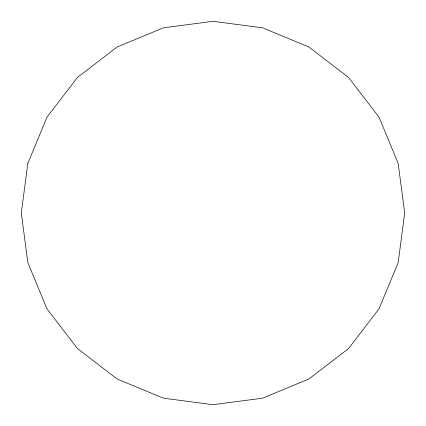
<?xml version="1.0" encoding="UTF-8"?>
<svg xmlns="http://www.w3.org/2000/svg" width="426" height="426" viewBox="0 0 426 426"><rect width="100%" height="100%" fill="white"/><g stroke="black" fill="none" stroke-linecap="round" stroke-linejoin="round"><path stroke-width="0.64" d="M27.834 163.387L21.3 213L27.834 262.613L46.982 308.85L77.447 348.553L117.15 379.018L163.387 398.166L213 404.7L262.613 398.166L308.85 379.018L348.553 348.553L379.018 308.85L398.166 262.613L404.7 213L398.166 163.387L379.018 117.15L348.553 77.447L308.85 46.982L262.613 27.834L213 21.3L163.387 27.834L117.15 46.982L77.447 77.447L46.982 117.15L27.834 163.387"/></g></svg>
